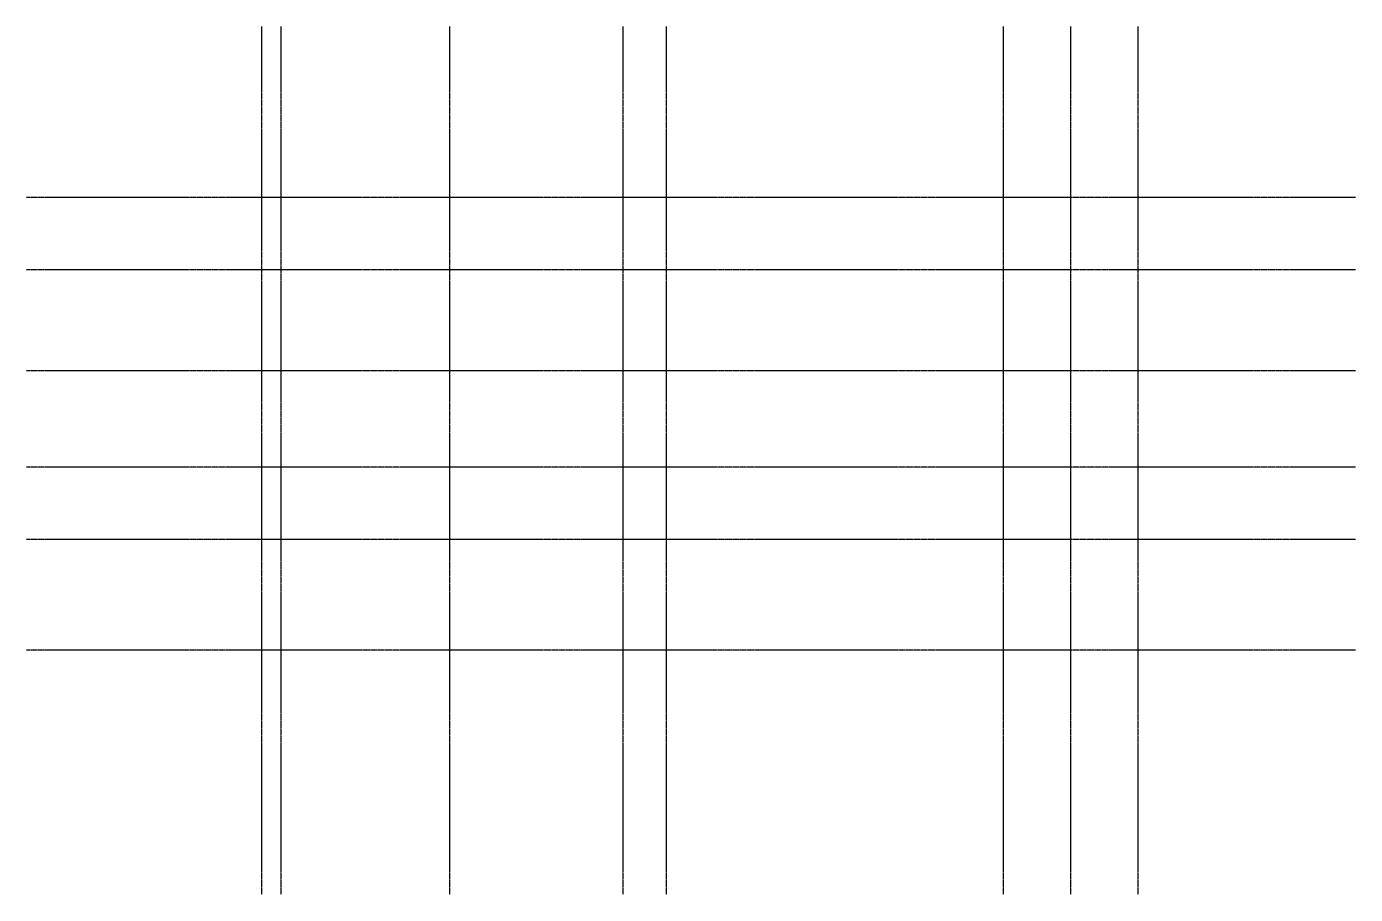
# Model space of a CAD drawing. Header units: millimetres. Extents: x 8879 to 36478, y 4303 to 22326.
import ezdxf

# ---------------------------------------------------------------- set-up
doc = ezdxf.new("R2010")
doc.units = ezdxf.units.MM
doc.linetypes.add('CENTER', pattern=[50.8, 31.75, -6.35, 6.35, -6.35])
doc.layers.add('CEN', color=1, linetype='CENTER')

msp = doc.modelspace()

# ---------------------------------------------------------------- linework, layer by layer
at = {"layer": 'CEN'}
for p, q in [((13761, 22326), (13761, 4303)), ((14161, 22326), (14161, 4303)), ((17661, 22326), (17661, 4303)), ((21261, 22326), (21261, 4303)), ((22161, 22326), (22161, 4303)), ((29161, 22326), (29161, 4303)), ((30561, 22326), (30561, 4303)), ((31961, 22326), (31961, 4303)), ((36478, 18775), (8879, 18775)), ((36478, 17275), (8879, 17275)), ((36478, 15175), (8879, 15175)), ((36478, 13175), (8879, 13175)), ((36478, 11675), (8879, 11675)), ((36478, 9375), (8879, 9375))]:
    msp.add_line(p, q, dxfattribs=at)

doc.saveas('drawing.dxf')
